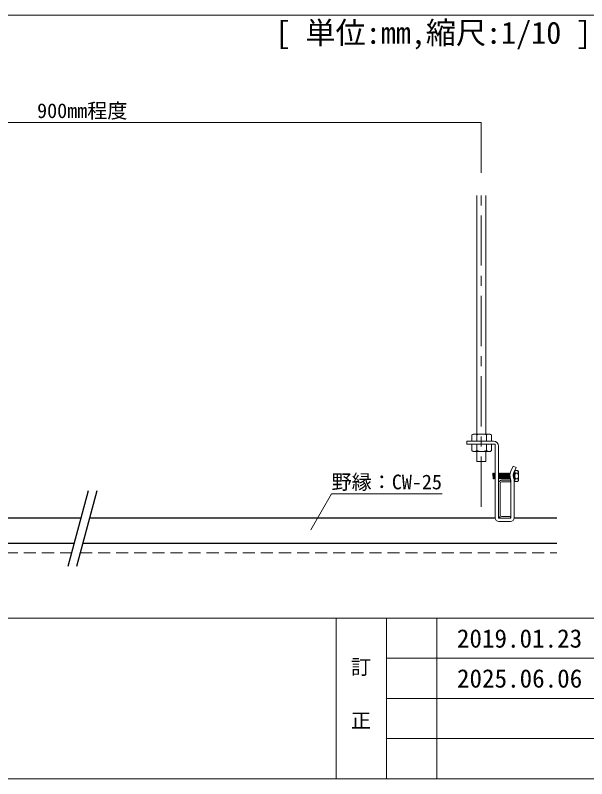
# Model space of a CAD drawing. Units: millimetres on the paper, enlarged 30 times, with parts at other scales. Extents: x -5790 to 5910, y -4184 to 4114.
# Drawn here: x -4349 to -2643, y -4136 to -1856 of the extents above; entities that cross this region are included whole.
import ezdxf
from ezdxf.enums import TextEntityAlignment as Align

# ---------------------------------------------------------------- set-up
doc = ezdxf.new("R2010")
doc.units = ezdxf.units.MM
doc.header["$LTSCALE"] = 30
doc.linetypes.add('CHAIN1', pattern=[8, 5, -1, 1, -1])
doc.linetypes.add('DASHED1', pattern=[1.8, 1.2, -0.6])
for name, color, linetype, lineweight in [('2-0_中心線', 4, 'CHAIN1', 9), ('2-1_吊り材', 7, 'Continuous', 18), ('2-2_野縁受け', 3, 'Continuous', 18), ('2-3_野縁', 2, 'Continuous', 25), ('2-5_寸法', 4, 'Continuous', 9), ('2-6_文字', 7, 'Continuous', 18), ('2-B_ビス', 3, 'Continuous', 18), ('2-C_パネル', 7, 'DASHED1', 18), ('F-2', 3, 'Continuous', 18), ('F-6_文字', 7, 'Continuous', 18)]:
    doc.layers.add(name, color=color, linetype=linetype, lineweight=lineweight)
doc.styles.add('ＭＳ ゴシック', font='')
doc.styles.get('ＭＳ ゴシック').set_extended_font_data('MS Gothic')

msp = doc.modelspace()

# ---------------------------------------------------------------- linework, layer by layer
at = {"layer": '2-0_中心線'}
msp.add_line((-2957.3, -3323.84), (-2957.3, -2394.78), dxfattribs=at)
at = {"layer": '2-1_吊り材'}
for p, q in [((-2970.8, -3106.87), (-2970.8, -2394.78)), ((-2943.8, -3106.87), (-2943.8, -2394.78)), ((-2981.78, -3106.87), (-2985.72, -3109.15)), ((-2985.72, -3127.87), (-2985.72, -3109.15)), ((-2981.78, -3106.87), (-2930.86, -3106.87)), ((-2971.02, -3127.87), (-2971.02, -3109.15)), ((-2941.62, -3127.87), (-2941.62, -3109.15)), ((-2930.86, -3106.87), (-2926.92, -3109.15)), ((-2926.92, -3127.87), (-2926.92, -3109.15)), ((-2921.3, -3127.87), (-3000.64, -3127.87)), ((-2985.72, -3137.47), (-2985.72, -3156.2)), ((-2926.92, -3137.47), (-2985.72, -3137.47)), ((-2971.02, -3137.47), (-2971.02, -3156.2)), ((-2941.62, -3137.47), (-2941.62, -3156.2)), ((-2926.92, -3137.47), (-2926.92, -3156.2)), ((-2915.9, -3356.77), (-2915.9, -3138.97)), ((-2906.3, -3142.87), (-2906.3, -3356.77)), ((-2981.78, -3158.47), (-2985.72, -3156.2)), ((-2930.86, -3158.47), (-2981.78, -3158.47)), ((-2970.8, -3188.61), (-2970.8, -3158.47)), ((-2943.8, -3188.61), (-2943.8, -3158.47)), ((-2930.86, -3158.47), (-2926.92, -3156.2)), ((-2970.8, -3188.61), (-2943.8, -3188.61)), ((-2906.3, -3193.05), (-2906.3, -3223.42)), ((-2862.04, -3202.45), (-2868.99, -3217.7)), ((-2862.04, -3202.45), (-2853.31, -3206.42)), ((-2853.31, -3206.42), (-2860.26, -3221.68)), ((-2868.8, -3356.77), (-2868.8, -3244.27)), ((-2859.2, -3356.77), (-2859.2, -3244.27)), ((-2870.3, -3367.87), (-2904.8, -3367.87)), ((-2870.3, -3358.27), (-2904.59, -3358.27))]:
    msp.add_line(p, q, dxfattribs=at)
msp.add_lwpolyline([(-2917.4, -3137.47), (-3000.64, -3137.47), (-3000.64, -3127.87)], dxfattribs=at)
for centre, radius, start, end in [((-2976.11, -3127.19), 20.44, 96.34294, 118.04132), ((-2978.87, -3121.5), 14.64, 57.57118, 88.04459), ((-2956.32, -3155.52), 48.65, 72.41205, 107.58797), ((-2933.77, -3121.5), 14.64, 91.95543, 122.42883), ((-2936.53, -3127.19), 20.44, 61.95869, 83.65707), ((-2921.3, -3142.87), 15, 0, 90), ((-2917.4, -3138.97), 1.5, 0, 90), ((-2976.11, -3138.16), 20.44, 241.95869, 263.65707), ((-2978.87, -3143.84), 14.64, 271.95543, 302.42883), ((-2956.32, -3109.83), 48.65, 252.41205, 287.58797), ((-2933.77, -3143.84), 14.64, 237.57118, 268.04459), ((-2936.53, -3138.16), 20.44, 276.34294, 298.04132), ((-2840.3, -3230.77), 31.54, 154.65382, 205.34618), ((-2840.3, -3230.77), 21.94, 154.65382, 205.34618), ((-2868.8, -3244.27), 9.6, 0, 25.34618), ((-2904.8, -3356.77), 11.1, 180, 270), ((-2904.8, -3356.77), 1.5, 180, 270), ((-2870.3, -3356.77), 11.1, 270, 0), ((-2870.3, -3356.77), 1.5, 270, 0)]:
    msp.add_arc(centre, radius, start, end, dxfattribs=at)
at = {"layer": '2-2_野縁受け'}
for p, q in [((-2906.3, -3348.67), (-2906.3, -3253.87)), ((-2901.5, -3348.67), (-2901.5, -3253.87)), ((-2896.7, -3244.27), (-2870.3, -3244.27)), ((-2896.7, -3249.07), (-2870.3, -3249.07)), ((-2870.3, -3249.07), (-2870.3, -3244.27)), ((-2896.7, -3353.47), (-2870.3, -3353.47)), ((-2896.7, -3358.27), (-2870.3, -3358.27)), ((-2870.3, -3358.27), (-2870.3, -3353.47))]:
    msp.add_line(p, q, dxfattribs=at)
for centre, radius, start, end in [((-2896.7, -3253.87), 9.6, 90, 180), ((-2896.7, -3253.87), 4.8, 90, 180), ((-2896.7, -3348.67), 9.6, 180, 270), ((-2896.7, -3348.67), 4.8, 180, 270)]:
    msp.add_arc(centre, radius, start, end, dxfattribs=at)
at = {"layer": '2-3_野縁'}
for p, q in [((-4131.21, -3275.88), (-4191.85, -3502.16)), ((-4105.73, -3275.88), (-4166.36, -3502.16)), ((-4153.29, -3358.27), (-5242.28, -3358.27)), ((-2915.79, -3358.27), (-4127.8, -3358.27)), ((-2732.3, -3358.27), (-2859.3, -3358.27)), ((-4173.39, -3433.27), (-5565.28, -3433.27)), ((-2732.3, -3433.27), (-4147.9, -3433.27))]:
    msp.add_line(p, q, dxfattribs=at)
at = {"layer": '2-5_寸法'}
for p, q in [((-5340.28, -2176.29), (-2957.3, -2176.29)), ((-2957.3, -2176.29), (-2957.3, -2326.74))]:
    msp.add_line(p, q, dxfattribs=at)
at = {"layer": '2-6_文字'}
for q in [(-3466.48, -3392.37), (-3074.52, -3285.04)]:
    msp.add_line((-3404.52, -3285.04), q, dxfattribs=at)
at = {"layer": '2-B_ビス'}
for p, q in [((-2923.19, -3224.96), (-2922.25, -3239.59)), ((-2921.32, -3224.96), (-2920.38, -3224.96)), ((-2921.32, -3224.96), (-2920.38, -3239.59)), ((-2920.38, -3224.96), (-2919.44, -3239.59)), ((-2918.5, -3224.96), (-2917.57, -3224.96)), ((-2918.5, -3224.96), (-2917.57, -3239.59)), ((-2917.57, -3224.96), (-2916.63, -3224.02)), ((-2917.57, -3224.96), (-2916.63, -3239.59)), ((-2916.63, -3224.02), (-2915.9, -3224.76)), ((-2906.3, -3224.94), (-2905.38, -3224.02)), ((-2906.3, -3225.3), (-2905.38, -3239.59)), ((-2905.38, -3224.02), (-2904.44, -3224.96)), ((-2904.44, -3224.96), (-2903.5, -3239.59)), ((-2903.5, -3224.96), (-2902.57, -3239.59)), ((-2901.63, -3224.96), (-2900.69, -3239.59)), ((-2900.69, -3224.96), (-2899.75, -3239.59)), ((-2898.82, -3224.96), (-2897.88, -3224.96)), ((-2898.82, -3224.96), (-2897.88, -3239.59)), ((-2897.88, -3224.96), (-2896.94, -3224.02)), ((-2897.88, -3224.96), (-2896.94, -3239.59)), ((-2896.94, -3224.02), (-2896, -3224.96)), ((-2896, -3224.96), (-2895.07, -3239.59)), ((-2895.07, -3224.96), (-2894.13, -3239.59)), ((-2893.19, -3224.96), (-2892.25, -3239.59)), ((-2892.25, -3224.96), (-2891.32, -3239.59)), ((-2890.38, -3224.96), (-2889.44, -3239.59)), ((-2889.44, -3224.96), (-2888.5, -3239.59)), ((-2887.57, -3224.96), (-2886.63, -3239.59)), ((-2886.63, -3224.96), (-2885.69, -3239.59)), ((-2884.75, -3224.96), (-2883.82, -3239.59)), ((-2883.82, -3224.96), (-2882.88, -3239.59)), ((-2881.94, -3224.96), (-2881, -3239.59)), ((-2881, -3224.96), (-2880.07, -3239.59)), ((-2879.13, -3224.96), (-2878.19, -3224.96)), ((-2879.13, -3224.96), (-2878.19, -3239.59)), ((-2878.19, -3224.96), (-2877.25, -3224.02)), ((-2878.19, -3224.96), (-2877.25, -3239.59)), ((-2877.25, -3224.02), (-2876.32, -3224.96)), ((-2876.32, -3224.96), (-2875.38, -3239.59)), ((-2875.38, -3224.96), (-2874.44, -3239.59)), ((-2873.5, -3224.96), (-2872.57, -3224.96)), ((-2873.5, -3224.96), (-2872.57, -3239.59)), ((-2872.57, -3224.96), (-2871.63, -3224.02)), ((-2872.57, -3224.96), (-2871.63, -3239.59)), ((-2871.63, -3224.02), (-2871.19, -3224.46)), ((-2862.06, -3228.02), (-2861.53, -3236.28)), ((-2861.45, -3224.96), (-2861.32, -3224.96)), ((-2861.32, -3224.96), (-2860.38, -3239.59)), ((-2859.44, -3224.96), (-2858.5, -3239.59)), ((-2858.5, -3224.96), (-2857.57, -3239.59)), ((-2857.57, -3215.77), (-2849.17, -3215.77)), ((-2857.57, -3248.77), (-2857.57, -3215.77)), ((-2857.57, -3224.02), (-2857.57, -3240.52)), ((-2849.17, -3224.02), (-2854.57, -3224.02)), ((-2846.17, -3219.07), (-2849.17, -3215.77)), ((-2846.17, -3245.47), (-2846.17, -3219.07)), ((-2916.63, -3239.59), (-2915.9, -3240.32)), ((-2906.3, -3239.59), (-2905.38, -3239.59)), ((-2897.88, -3239.59), (-2896.94, -3239.59)), ((-2878.19, -3239.59), (-2877.25, -3239.59)), ((-2870.69, -3240.52), (-2870.38, -3240.22)), ((-2858.5, -3239.59), (-2857.57, -3239.59)), ((-2849.14, -3240.52), (-2854.57, -3240.52)), ((-2846.17, -3245.47), (-2849.17, -3248.77))]:
    msp.add_line(p, q, dxfattribs=at)
for points in [[(-2923.19, -3224.96), (-2922.25, -3224.02), (-2921.32, -3224.96)], [(-2920.38, -3224.96), (-2919.44, -3224.02), (-2918.5, -3224.96)], [(-2904.44, -3224.96), (-2903.5, -3224.96), (-2902.57, -3224.02), (-2901.63, -3224.96)], [(-2901.63, -3224.96), (-2900.69, -3224.96), (-2899.75, -3224.02), (-2898.82, -3224.96)], [(-2896, -3224.96), (-2895.07, -3224.96), (-2894.13, -3224.02), (-2893.19, -3224.96)], [(-2893.19, -3224.96), (-2892.25, -3224.96), (-2891.32, -3224.02), (-2890.38, -3224.96)], [(-2890.38, -3224.96), (-2889.44, -3224.96), (-2888.5, -3224.02), (-2887.57, -3224.96)], [(-2887.57, -3224.96), (-2886.63, -3224.96), (-2885.69, -3224.02), (-2884.75, -3224.96)], [(-2884.75, -3224.96), (-2883.82, -3224.96), (-2882.88, -3224.02), (-2881.94, -3224.96)], [(-2881.94, -3224.96), (-2881, -3224.96), (-2880.07, -3224.02), (-2879.13, -3224.96)], [(-2876.32, -3224.96), (-2875.38, -3224.96), (-2874.44, -3224.02), (-2873.5, -3224.96)], [(-2861.32, -3224.96), (-2860.38, -3224.02), (-2859.44, -3224.96)], [(-2859.44, -3224.96), (-2858.5, -3224.96), (-2857.57, -3224.02)], [(-2922.25, -3239.59), (-2921.32, -3240.52), (-2920.38, -3239.59), (-2919.44, -3239.59)], [(-2919.44, -3239.59), (-2918.5, -3240.52), (-2917.57, -3239.59), (-2916.63, -3239.59)], [(-2905.38, -3239.59), (-2904.44, -3240.52), (-2903.5, -3239.59)], [(-2903.5, -3239.59), (-2902.57, -3239.59), (-2901.63, -3240.52), (-2900.69, -3239.59)], [(-2900.69, -3239.59), (-2899.75, -3239.59), (-2898.82, -3240.52), (-2897.88, -3239.59)], [(-2896.94, -3239.59), (-2896, -3240.52), (-2895.07, -3239.59)], [(-2895.07, -3239.59), (-2894.13, -3239.59), (-2893.19, -3240.52), (-2892.25, -3239.59)], [(-2892.25, -3239.59), (-2891.32, -3239.59), (-2890.38, -3240.52), (-2889.44, -3239.59)], [(-2889.44, -3239.59), (-2888.5, -3239.59), (-2887.57, -3240.52), (-2886.63, -3239.59)], [(-2886.63, -3239.59), (-2885.69, -3239.59), (-2884.75, -3240.52), (-2883.82, -3239.59)], [(-2883.82, -3239.59), (-2882.88, -3239.59), (-2881.94, -3240.52), (-2881, -3239.59)], [(-2881, -3239.59), (-2880.07, -3239.59), (-2879.13, -3240.52), (-2878.19, -3239.59)], [(-2877.25, -3239.59), (-2876.32, -3240.52), (-2875.38, -3239.59)], [(-2875.38, -3239.59), (-2874.44, -3239.59), (-2873.5, -3240.52), (-2872.57, -3239.59)], [(-2872.57, -3239.59), (-2871.63, -3239.59), (-2870.69, -3240.52)], [(-2860.38, -3239.59), (-2859.44, -3240.52), (-2858.5, -3239.59)], [(-2857.57, -3248.77), (-2857.48, -3248.77), (-2849.17, -3248.77)]]:
    msp.add_lwpolyline(points, dxfattribs=at)
for centre, radius, start, end in [((-2852.77, -3219.55), 4.82, 174.33043, 248.10637), ((-2853.81, -3219.47), 3.78, 101.53862, 173.91401), ((-2844.72, -3232.27), 12.84, 140.03379, 219.96621), ((-2857.96, -3224.4), 12.31, 16.78553, 44.45665), ((-2849.15, -3221.03), 2.99, 269.70262, 3.66166), ((-2859.01, -3232.27), 12.84, 320.03379, 39.96621), ((-2852.77, -3245), 4.82, 111.89363, 185.66957), ((-2853.81, -3245.07), 3.78, 186.08599, 258.46138), ((-2849.15, -3243.51), 2.99, 356.33834, 90.29738), ((-2857.96, -3240.15), 12.31, 315.54335, 343.21447)]:
    msp.add_arc(centre, radius, start, end, dxfattribs=at)
at = {"layer": '2-C_パネル'}
for p, q in [((-5565.28, -3461.77), (-4181.02, -3461.77)), ((-4155.54, -3461.77), (-2732.3, -3461.77))]:
    msp.add_line(p, q, dxfattribs=at)
at = {"layer": 'F-2'}
for p, q in [((-5790.28, -1856.14), (2082.69, -1856.14)), ((-5790.28, -3656.14), (5909.72, -3656.14)), ((-5790.28, -4136.14), (5909.72, -4136.14))]:
    msp.add_line(p, q, dxfattribs=at)
at = {"layer": 'F-2', "color": 7}
for p, q in [((-3390.28, -3656.14), (-3390.28, -4136.14)), ((-3240.28, -3656.14), (-3240.28, -4136.14))]:
    msp.add_line(p, q, dxfattribs=at)
at = {"layer": 'F-2', "color": 4, "lineweight": 9}
for p, q in [((-3090.28, -3656.14), (-3090.28, -4136.14)), ((-3240.28, -3776.14), (-915.28, -3776.14)), ((-3240.28, -3896.14), (-915.28, -3896.14)), ((-3240.28, -4016.14), (-915.28, -4016.14))]:
    msp.add_line(p, q, dxfattribs=at)

# ---------------------------------------------------------------- texts
at = {"layer": '2-5_寸法', "style": 'ＭＳ ゴシック'}
msp.add_text('900mm程度', height=43.99, dxfattribs=at).set_placement((-4283.79, -2176.29), align=Align.BOTTOM_LEFT)
at = {"layer": '2-6_文字', "color": 4, "style": 'ＭＳ ゴシック'}
msp.add_text('野縁：CW-25', height=43.99, dxfattribs=at).set_placement((-3404.52, -3285.04), align=Align.BOTTOM_LEFT)
at = {"layer": 'F-6_文字', "style": 'ＭＳ ゴシック'}
msp.add_text('[ 単位:mm,縮尺:1/10 ] ', height=65.98, dxfattribs=at).set_placement((-3572.3, -1961.14), align=Align.BOTTOM_LEFT)
at = {"layer": 'F-6_文字', "color": 4, "style": 'ＭＳ ゴシック'}
for s, height, p in [('2019.01.23', 54.99, (-3030.28, -3761.14)), ('訂', 43.99, (-3346.67, -3837.53)), ('2025.06.06', 54.99, (-3030.07, -3880.53)), ('正', 43.99, (-3346.67, -3997.58))]:
    msp.add_text(s, height=height, dxfattribs=at).set_placement(p, align=Align.BOTTOM_LEFT)

doc.saveas('drawing.dxf')
